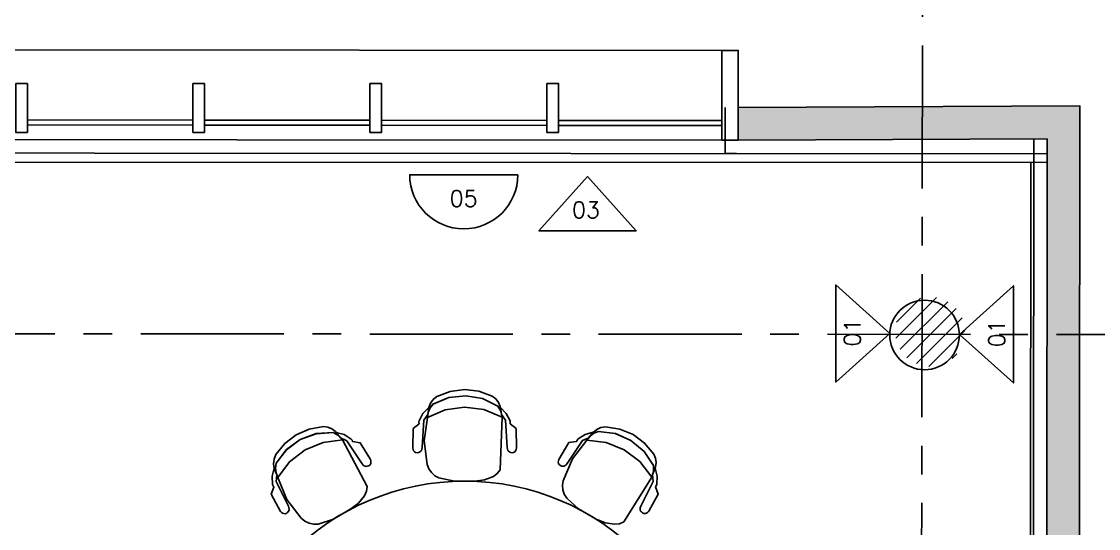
# Model space of a CAD drawing. Extents: x -4 to 325, y -1 to 181.
# Drawn here: x 41.41 to 48, y 34.43 to 37.54 of the extents above; entities that cross this region are included whole.
import ezdxf
from ezdxf.enums import TextEntityAlignment as Align

# ---------------------------------------------------------------- set-up
doc = ezdxf.new("R2010")
doc.units = 0
doc.header["$LTSCALE"] = 0.7
doc.header["$MEASUREMENT"] = 0
doc.linetypes.add('REC4_A1-00_PLANTA GENERAL$1$X-BB$0$CENTER', pattern=[2, 1.25, -0.25, 0.25, -0.25])
doc.linetypes.add('X-BB$0$HIDDEN2', pattern=[0.1875, 0.125, -0.0625])
doc.layers.get('0').update_dxf_attribs({"linetype": 'CONTINUOUS'})
for name, color, linetype in [('REC4_A1-00_PLANTA GENERAL$0$BB$0$A-WALL-PATT', 251, 'CONTINUOUS'), ('REC4_A1-00_PLANTA GENERAL$1$ACABADO INTERIOR', 4, 'CONTINUOUS'), ('REC4_A1-00_PLANTA GENERAL$1$BB$0$A-COLS', 251, 'CONTINUOUS'), ('REC4_A1-00_PLANTA GENERAL$1$BB$0$A-GLAZ', 251, 'CONTINUOUS'), ('REC4_A1-00_PLANTA GENERAL$1$BB$0$A-GRID', 251, 'REC4_A1-00_PLANTA GENERAL$1$X-BB$0$CENTER'), ('REC4_A1-00_PLANTA GENERAL$1$BB$0$A-WALL-FULL', 251, 'CONTINUOUS'), ('REC4_A1-00_PLANTA GENERAL$1$BB$0$A-WALL-PRHT', 251, 'CONTINUOUS'), ('REC4_A1-00_PLANTA GENERAL$1$FN$0$I-FURN-FREE', 1, 'CONTINUOUS'), ('REC4_A1-00_PLANTA GENERAL$1$LAMBRINES', 3, 'CONTINUOUS')]:
    doc.layers.add(name, color=color, linetype=linetype)
doc.styles.add('REC4_A1-00_PLANTA GENERAL$0$X-FN$0$ARIAL', font='arial.ttf')
doc.styles.add('ROMANS', font='romans.shx', dxfattribs={"width": 0.75})

# ---------------------------------------------------------------- blocks, each defined once
blk = doc.blocks.new('REC4_A1-00_PLANTA GENERAL', base_point=(3911.2412, -3265.1096))
at = {"layer": 'REC4_A1-00_PLANTA GENERAL$0$BB$0$A-WALL-PATT'}
blk.add_hatch(color=256, dxfattribs=at).paths.add_polyline_path([(47.8862, 37.0202), (45.7974, 37.0098), (45.7974, 36.8093), (47.686, 36.8192), (47.6554, 4.2934), (45.865, 4.2934), (45.865, 4.0934), (47.8557, 4.0934)])
at = {"layer": 'REC4_A1-00_PLANTA GENERAL$1$BB$0$A-GRID'}
h = blk.add_hatch(dxfattribs=at)
h.set_pattern_fill('ANSI31', color=8, scale=0.53)
h.set_pattern_definition([(45, (0.03352, 0.020166), (-0.046845824, 0.046845824), [])])
h.paths.add_polyline_path([(1.5678, 35.8547), (1.2166, 35.8547), (1.2166, 35.4908), (1.5678, 35.4908)])
h.paths.add_polyline_path([(8.0551, 35.8047), (7.7553, 35.8047), (7.7553, 35.5143), (8.0551, 35.5143)])
h.paths.add_polyline_path([(14.5753, 35.809), (14.2754, 35.809), (14.2754, 35.5187), (14.5753, 35.5187)])
h.paths.add_polyline_path([(21.0466, 35.804), (20.7468, 35.804), (20.7468, 35.5137), (21.0466, 35.5137)])
edge = h.paths.add_edge_path()
edge.add_arc((27.4259, 35.604), 0.1568, 0, 360)
h.paths.add_polyline_path([(34.1147, 35.7939), (33.8148, 35.7939), (33.8148, 35.5036), (34.1147, 35.5036)])
h.paths.add_polyline_path([(40.5576, 35.789), (40.2578, 35.789), (40.2578, 35.4986), (40.5576, 35.4986)])
edge = h.paths.add_edge_path()
edge.add_arc((46.9701, 35.6385), 0.2128, 0, 360)
edge = h.paths.add_edge_path()
edge.add_arc((33.9335, 29.5702), 0.1716, 0, 360)
h.paths.add_polyline_path([(1.5768, 29.8317), (1.2256, 29.8317), (1.2256, 29.4678), (1.5768, 29.4678)])
h.paths.add_polyline_path([(8.0508, 29.7868), (7.75, 29.7868), (7.75, 29.4871), (8.0508, 29.4871)])
h.paths.add_polyline_path([(14.3851, 29.7988), (14.2624, 29.7988), (14.2624, 29.4991), (14.3821, 29.4991)])
h.paths.add_polyline_path([(14.5632, 29.7988), (14.3851, 29.7988), (14.3821, 29.4991), (14.5632, 29.4991)])
h.paths.add_polyline_path([(21.1221, 29.5527), (20.7989, 29.5517), (20.7989, 29.3933), (21.1221, 29.3933)])
h.paths.add_polyline_path([(21.1221, 29.8224), (21.0453, 29.8224), (20.7989, 29.8217), (20.7989, 29.5517), (21.1221, 29.5527)])
h.paths.add_polyline_path([(27.542, 29.7729), (27.2913, 29.7729), (27.2913, 29.5231), (27.542, 29.5231)])
h.paths.add_polyline_path([(40.5264, 29.7716), (40.2757, 29.7716), (40.2757, 29.5218), (40.5264, 29.5218)])
h.paths.add_polyline_path([(47.0764, 29.8019), (46.7664, 29.8019), (46.7664, 29.4919), (47.0764, 29.4919)])
h.paths.add_polyline_path([(1.565, 23.8478), (1.2138, 23.8478), (1.2138, 23.4839), (1.565, 23.4839)])
h.paths.add_polyline_path([(7.9956, 23.8084), (7.6948, 23.8084), (7.6948, 23.5086), (7.9956, 23.5086)])
h.paths.add_polyline_path([(14.5958, 23.8058), (14.2249, 23.8067), (14.2249, 23.507), (14.5929, 23.5061)])
h.paths.add_polyline_path([(14.5258, 23.8058), (14.5958, 23.8058), (14.5929, 23.5061), (14.5258, 23.5061)], flags=16)
h.paths.add_polyline_path([(27.5327, 23.7392), (27.282, 23.7392), (27.282, 23.4894), (27.5327, 23.4894)])
edge = h.paths.add_edge_path()
edge.add_arc((33.9155, 23.6003), 0.1566, 0, 360)
h.paths.add_polyline_path([(40.5198, 23.6763), (40.2691, 23.6763), (40.2691, 23.4631), (40.5198, 23.4631)])
h.paths.add_polyline_path([(40.5198, 23.7129), (40.269, 23.7129), (40.269, 23.6763), (40.5198, 23.6763)])
h.paths.add_polyline_path([(47.0605, 23.6763), (46.8098, 23.6763), (46.8098, 23.4498), (47.0605, 23.4498)])
h.paths.add_polyline_path([(47.0605, 23.6997), (46.8098, 23.6997), (46.8098, 23.6763), (47.0605, 23.6763)])
h.paths.add_polyline_path([(1.5458, 17.8473), (1.1946, 17.8473), (1.1946, 17.4834), (1.5458, 17.4834)])
h.paths.add_polyline_path([(8.0633, 17.8071), (7.7625, 17.8071), (7.7625, 17.5074), (8.0633, 17.5074)])
h.paths.add_polyline_path([(14.4343, 17.7919), (14.3217, 17.7919), (14.3217, 17.4921), (14.4285, 17.4921)])
h.paths.add_polyline_path([(14.6226, 17.7919), (14.4343, 17.7919), (14.4285, 17.4921), (14.6226, 17.4921)])
h.paths.add_polyline_path([(27.5235, 17.756), (27.2727, 17.756), (27.2727, 17.5062), (27.5235, 17.5062)])
edge = h.paths.add_edge_path()
edge.add_arc((33.905, 17.5767), 0.1574, 0, 360)
h.paths.add_polyline_path([(40.5132, 17.7384), (40.3113, 17.7384), (40.3113, 17.5259), (40.5132, 17.5259)])
h.paths.add_polyline_path([(40.3113, 17.7384), (40.2625, 17.7384), (40.2625, 17.4886), (40.5132, 17.4886), (40.5132, 17.5259), (40.3113, 17.5259)])
h.paths.add_polyline_path([(47.0683, 17.7542), (46.7674, 17.7542), (46.7674, 17.5259), (47.0683, 17.5259)])
h.paths.add_polyline_path([(47.0683, 17.5259), (46.7674, 17.5259), (46.7674, 17.4544), (47.0683, 17.4544)])
h.paths.add_polyline_path([(1.5739, 11.86), (1.2227, 11.86), (1.2227, 11.4962), (1.5739, 11.4962)])
h.paths.add_polyline_path([(8.0659, 11.8138), (7.765, 11.8138), (7.765, 11.514), (8.0659, 11.514)])
h.paths.add_polyline_path([(14.5258, 11.7988), (14.2249, 11.7988), (14.2249, 11.499), (14.5258, 11.499)])
h.paths.add_polyline_path([(21.0742, 11.6829), (20.7512, 11.6844), (20.7512, 11.4144), (21.0742, 11.4144)])
h.paths.add_polyline_path([(21.0742, 11.7656), (20.7512, 11.7656), (20.7512, 11.6844), (21.0742, 11.6829)])
h.paths.add_polyline_path([(27.5142, 11.7439), (27.2635, 11.7439), (27.2635, 11.4941), (27.5142, 11.4941)])
edge = h.paths.add_edge_path()
edge.add_arc((33.8803, 11.59), 0.1553, 0, 360)
h.paths.add_polyline_path([(40.5065, 11.7154), (40.2558, 11.7154), (40.2558, 11.464), (40.5065, 11.464)])
h.paths.add_polyline_path([(47.0258, 11.6987), (46.775, 11.6987), (46.775, 11.4489), (47.0258, 11.4489)])
h.paths.add_polyline_path([(1.5513, 5.8383), (1.2001, 5.8383), (1.2001, 5.4744), (1.5513, 5.4744)])
h.paths.add_polyline_path([(8.0395, 5.7813), (7.7676, 5.7813), (7.7676, 5.4815), (8.0395, 5.4815)])
h.paths.add_polyline_path([(8.0685, 5.7813), (8.0395, 5.7813), (8.0395, 5.4815), (8.0685, 5.4815)])
h.paths.add_polyline_path([(14.5132, 5.7555), (14.2123, 5.7555), (14.2123, 5.4558), (14.5132, 5.4558)])
h.paths.add_polyline_path([(21.0084, 5.7048), (20.7577, 5.7048), (20.7577, 5.455), (21.0084, 5.455)])
h.paths.add_polyline_path([(27.5299, 5.7035), (27.229, 5.7035), (27.229, 5.4037), (27.5299, 5.4037)])
h.paths.add_polyline_path([(34.0162, 5.6528), (33.7655, 5.6528), (33.7655, 5.403), (34.0162, 5.403)])
h.paths.add_polyline_path([(40.4672, 5.6155), (40.2072, 5.6155), (40.2072, 5.3555), (40.4672, 5.3555)])
edge = h.paths.add_edge_path()
edge.add_arc((46.8827, 5.476), 0.1877, 0, 360)
at = {"layer": 'REC4_A1-00_PLANTA GENERAL$1$ACABADO INTERIOR'}
for points in [[(47.6048, 36.8188), (47.5742, 4.2935)], [(9.8095, 36.753), (47.6859, 36.7267)]]:
    blk.add_lwpolyline(points, dxfattribs=at)
at = {"layer": 'REC4_A1-00_PLANTA GENERAL$1$BB$0$A-COLS'}
for points in [[(45.7974, 36.8093), (45.7974, 37.3593), (45.6974, 37.3593), (45.6974, 36.8093)], [(41.3781, 37.1566), (41.4497, 37.1566), (41.4497, 36.8575), (41.3781, 36.8575)], [(42.4617, 37.1566), (42.5333, 37.1566), (42.5333, 36.8575), (42.4617, 36.8575)], [(43.5442, 37.1565), (43.6158, 37.1565), (43.6158, 36.8575), (43.5442, 36.8575)], [(44.6255, 37.1575), (44.6971, 37.1575), (44.6971, 36.8575), (44.6255, 36.8575)]]:
    blk.add_lwpolyline(points, close=True, dxfattribs=at)
blk.add_circle((46.9365, 35.6183), 0.2128, dxfattribs=at)
at = {"layer": 'REC4_A1-00_PLANTA GENERAL$1$BB$0$A-GLAZ'}
for points in [[(41.4497, 36.9337), (42.4617, 36.9327)], [(41.4497, 36.9037), (42.4617, 36.9027)], [(42.5333, 36.9327), (43.5443, 36.9317)], [(42.5333, 36.9027), (43.5442, 36.9017)], [(43.6158, 36.9016), (44.6255, 36.9006)], [(43.6159, 36.9316), (44.6255, 36.9306)], [(44.6971, 36.9306), (45.6974, 36.9296)], [(44.6971, 36.9006), (45.6974, 36.8996)], [(10.0989, 36.834), (45.6974, 36.8093)]]:
    blk.add_lwpolyline(points, dxfattribs=at)
at = {"layer": 'REC4_A1-00_PLANTA GENERAL$1$BB$0$A-GRID'}
for points in [[(46.8555, -1.2847), (46.9339, 43.0092)], [(-2.6568, 35.6526), (52.8043, 35.6183)]]:
    blk.add_lwpolyline(points, dxfattribs=at)
at = {"layer": 'REC4_A1-00_PLANTA GENERAL$1$BB$0$A-WALL-FULL'}
for p, q in [((45.7974, 37.0098), (45.7974, 36.8093)), ((45.7974, 36.8093), (47.686, 36.8192)), ((47.686, 36.8192), (47.6554, 4.2934))]:
    blk.add_line(p, q, dxfattribs=at)
for points in [[(45.7973, 37.0098), (47.8862, 37.0202), (47.8557, 4.0934)], [(45.6964, 37.0093), (45.6974, 37.0093)], [(45.7162, 37.0098), (45.7162, 36.7277), (45.7859, 36.7281)]]:
    blk.add_lwpolyline(points, dxfattribs=at)
at = {"layer": 'REC4_A1-00_PLANTA GENERAL$1$BB$0$A-WALL-PRHT'}
blk.add_line((10.0989, 37.384), (45.6974, 37.3593), dxfattribs=at)
at = {"layer": 'REC4_A1-00_PLANTA GENERAL$1$FN$0$I-FURN-FREE'}
for points in [[(43.8958, 35.1136), (44.0056, 35.1602), (44.1238, 35.1765), (44.2422, 35.1613), (44.3524, 35.1156), (44.3449, 35.1512), (44.3268, 35.1827), (44.2331, 35.2287), (44.1302, 35.2466), (44.0264, 35.235), (43.9301, 35.1946), (43.9118, 35.1709), (43.9001, 35.1433), (43.8958, 35.1136)], [(44.3524, 35.1156), (44.2422, 35.1613), (44.1238, 35.1765), (44.0056, 35.1602), (43.8958, 35.1136), (43.8772, 34.9699), (43.895, 34.8261), (43.9052, 34.7997), (43.9211, 34.7763), (43.9421, 34.7572), (43.9668, 34.7435), (44.0625, 34.7238), (44.1871, 34.7238), (44.2452, 34.7309), (44.2999, 34.752), (44.3236, 34.7698), (44.3408, 34.7939), (44.3524, 35.1156)], [(42.9816, 34.7459), (43.0534, 34.8412), (43.1476, 34.9144), (43.2577, 34.9604), (43.376, 34.9759), (43.3517, 35.003), (43.3203, 35.0212), (43.2161, 35.0142), (43.1181, 34.9783), (43.034, 34.9163), (42.9708, 34.8332), (42.9668, 34.8035), (42.9705, 34.7737), (42.9816, 34.7459)], [(43.376, 34.9759), (43.2577, 34.9604), (43.1476, 34.9144), (43.0534, 34.8412), (42.9816, 34.7459), (43.0373, 34.6121), (43.1247, 34.4965), (43.1466, 34.4787), (43.1722, 34.4664), (43.1998, 34.4604), (43.2281, 34.4609), (43.3209, 34.4917), (43.4287, 34.5539), (43.4755, 34.5892), (43.5124, 34.6348), (43.524, 34.662), (43.5268, 34.6915), (43.376, 34.9759)], [(45.2678, 34.7483), (45.1952, 34.843), (45.1003, 34.9154), (44.9898, 34.9604), (44.8714, 34.9749), (44.7834, 34.8598), (44.727, 34.7263), (44.7225, 34.6984), (44.7247, 34.6701), (44.7332, 34.6431), (44.7478, 34.6189), (44.8209, 34.5539), (44.9287, 34.4917), (44.9827, 34.4688), (45.0406, 34.4597), (45.07, 34.4632), (45.0969, 34.4756), (45.2678, 34.7483)], [(44.8714, 34.9749), (44.9898, 34.9604), (45.1003, 34.9154), (45.1952, 34.843), (45.2678, 34.7483), (45.2791, 34.7829), (45.2792, 34.8192), (45.221, 34.906), (45.1409, 34.9729), (45.0452, 35.0147), (44.9416, 35.0279), (44.9139, 35.0165), (44.8899, 34.9985), (44.8714, 34.9749)]]:
    blk.add_lwpolyline(points, dxfattribs=at)
for points in [[(43.9007, 35.1451), (43.9046, 35.1734), (43.9154, 35.2), (43.9323, 35.2231), (43.9544, 35.2413), (44.0363, 35.2727), (44.1233, 35.2839), (44.2104, 35.2741), (44.2928, 35.2439), (44.3143, 35.2274), (44.3307, 35.2059), (44.341, 35.1808), (44.3443, 35.1539), (44.327, 35.1827), (44.2333, 35.2287), (44.1305, 35.2467), (44.0268, 35.2351), (43.9304, 35.1949), (43.9123, 35.1719), (43.9007, 35.1451)], [(43.8455, 35.0749), (43.8086, 35.0457), (43.8064, 34.9256), (43.8081, 34.9174), (43.8118, 34.9099), (43.8172, 34.9036), (43.824, 34.8988), (43.8337, 34.8978), (43.8432, 34.8996), (43.8497, 34.9022), (43.8552, 34.9065), (43.8593, 34.9121), (43.8617, 34.9186), (43.8634, 34.9289), (43.8737, 35.0976), (43.8983, 35.1316), (43.9046, 35.1735), (43.8688, 35.138), (43.8457, 35.0933), (43.8446, 35.0842), (43.8455, 35.075), (43.8455, 35.0749)], [(44.4017, 35.0749), (44.4386, 35.0457), (44.4408, 34.9256), (44.4391, 34.9174), (44.4354, 34.9099), (44.43, 34.9036), (44.4232, 34.8988), (44.4135, 34.8978), (44.404, 34.8996), (44.3975, 34.9022), (44.392, 34.9065), (44.3879, 34.9121), (44.3855, 34.9186), (44.3838, 34.9289), (44.3735, 35.0976), (44.3489, 35.1316), (44.3426, 35.1735), (44.3784, 35.138), (44.4015, 35.0933), (44.4026, 35.0842), (44.4017, 35.075), (44.4017, 35.0749)], [(42.9701, 34.7756), (42.9593, 34.8021), (42.9553, 34.8305), (42.9585, 34.8589), (42.9685, 34.8858), (43.0236, 34.9539), (43.0934, 35.0071), (43.1738, 35.0422), (43.2602, 35.0572), (43.2871, 35.0537), (43.3121, 35.0433), (43.3335, 35.0267), (43.3498, 35.0051), (43.3204, 35.0214), (43.2163, 35.0144), (43.1183, 34.9785), (43.0342, 34.9166), (42.9709, 34.8337), (42.9667, 34.8047), (42.9701, 34.7756)], [(44.8914, 34.9997), (44.9089, 35.0223), (44.9315, 35.0399), (44.9577, 35.0515), (44.986, 35.0562), (45.0726, 35.0425), (45.1535, 35.0087), (45.2241, 34.9566), (45.2803, 34.8893), (45.2907, 34.8643), (45.2942, 34.8374), (45.2906, 34.8105), (45.28, 34.7856), (45.2794, 34.8192), (45.2213, 34.9059), (45.1412, 34.9728), (45.0456, 35.0147), (44.942, 35.028), (44.9149, 35.0172), (44.8914, 34.9997)], [(43.439, 34.9654), (43.4856, 34.9585), (43.5476, 34.8556), (43.5502, 34.8476), (43.5507, 34.8393), (43.5492, 34.8312), (43.5457, 34.8236), (43.5378, 34.8179), (43.5286, 34.8147), (43.5218, 34.8137), (43.5149, 34.8147), (43.5085, 34.8174), (43.5031, 34.8218), (43.4965, 34.8299), (43.4033, 34.9709), (43.365, 34.9881), (43.3386, 35.0212), (43.3873, 35.0083), (43.4297, 34.9812), (43.4352, 34.9738), (43.439, 34.9654), (43.439, 34.9654)], [(44.8085, 34.9666), (44.7619, 34.9597), (44.6999, 34.8568), (44.6974, 34.8489), (44.6968, 34.8406), (44.6983, 34.8324), (44.7019, 34.8248), (44.7097, 34.8191), (44.7189, 34.8159), (44.7258, 34.8149), (44.7326, 34.8159), (44.739, 34.8186), (44.7444, 34.8231), (44.751, 34.8312), (44.8443, 34.9721), (44.8826, 34.9893), (44.909, 35.0224), (44.8603, 35.0096), (44.8178, 34.9824), (44.8123, 34.975), (44.8085, 34.9666), (44.8085, 34.9666)], [(42.9573, 34.6873), (42.94, 34.6435), (42.9982, 34.5384), (43.0037, 34.5322), (43.0106, 34.5275), (43.0185, 34.5248), (43.0268, 34.524), (43.0357, 34.5279), (43.043, 34.5343), (43.0473, 34.5398), (43.0499, 34.5462), (43.0507, 34.5531), (43.0496, 34.56), (43.0459, 34.5698), (42.9704, 34.721), (42.9747, 34.7628), (42.9592, 34.8022), (42.946, 34.7536), (42.9483, 34.7033), (42.952, 34.6948), (42.9573, 34.6873), (42.9573, 34.6873)], [(45.2902, 34.6885), (45.3075, 34.6447), (45.2494, 34.5396), (45.2438, 34.5334), (45.2369, 34.5287), (45.229, 34.526), (45.2207, 34.5252), (45.2118, 34.5292), (45.2045, 34.5355), (45.2002, 34.541), (45.1976, 34.5474), (45.1968, 34.5543), (45.1979, 34.5612), (45.2016, 34.571), (45.2771, 34.7222), (45.2728, 34.764), (45.2883, 34.8034), (45.3015, 34.7548), (45.2993, 34.7045), (45.2956, 34.696), (45.2902, 34.6885), (45.2902, 34.6885)]]:
    blk.add_lwpolyline(points, close=True, dxfattribs=at)
blk.add_circle((44.1248, 33.2238), 1.5, dxfattribs=at)
at = {"layer": 'REC4_A1-00_PLANTA GENERAL$1$LAMBRINES'}
for points in [[(47.686, 36.6742), (9.8098, 36.6863)], [(47.5795, 29.865), (47.586, 36.6743)]]:
    blk.add_lwpolyline(points, dxfattribs=at)
at = {"layer": 'REC4_A1-00_PLANTA GENERAL$1$FN$0$I-FURN-FREE', "style": 'REC4_A1-00_PLANTA GENERAL$0$X-FN$0$ARIAL', "text_generation_flag": 4}
for tag, p, height in [('ITEXT', (44.0612, 35.3807), 0.0358), ('CAPQT', (44.1235, 34.7232), 0.00704), ('CAPMC', (44.1235, 34.7232), 0.00704), ('CAPMG', (44.1235, 34.7232), 0.00704), ('STYLE', (44.1235, 34.7232), 0.0572), ('STYLE', (44.1235, 34.7232), 0.0572), ('CAPPN', (44.1235, 34.7232), 0.0715), ('L3', (44.1235, 34.7232), 0.0715), ('L1', (44.1235, 34.7232), 0.0715), ('L2', (44.1235, 34.7232), 0.0715)]:
    blk.add_attdef(tag, p, '', height=height, dxfattribs=at)
for tag, p, height, rotation in [('ITEXT', (42.9913, 35.0599), 0.0358, 30), ('ITEXT', (45.1482, 35.1235), 0.0358, 330), ('STYLE', (43.374, 34.5216), 0.0572, 30), ('STYLE', (43.374, 34.5216), 0.0572, 30), ('CAPPN', (43.374, 34.5216), 0.0715, 30), ('CAPMG', (43.374, 34.5216), 0.00704, 30), ('CAPMC', (43.374, 34.5216), 0.00704, 30), ('CAPQT', (43.374, 34.5216), 0.00704, 30), ('L1', (43.374, 34.5216), 0.0715, 30), ('L2', (43.374, 34.5216), 0.0715, 30), ('L3', (43.374, 34.5216), 0.0715, 30), ('L1', (44.8734, 34.523), 0.0715, 330), ('L3', (44.8734, 34.523), 0.0715, 330), ('L2', (44.8734, 34.523), 0.0715, 330), ('STYLE', (44.8734, 34.523), 0.0572, 330), ('STYLE', (44.8734, 34.523), 0.0572, 330), ('CAPMC', (44.8734, 34.523), 0.00704, 330), ('CAPMG', (44.8734, 34.523), 0.00704, 330), ('CAPQT', (44.8734, 34.523), 0.00704, 330), ('CAPPN', (44.8734, 34.523), 0.0715, 330), ('ITEXT', (42.2251, 34.2472), 0.0358, 60), ('ITEXT', (45.9609, 34.3573), 0.0358, 300), ('CAPPN', (42.8256, 33.9723), 0.0715, 60), ('STYLE', (42.8256, 33.9723), 0.0572, 60), ('STYLE', (42.8256, 33.9723), 0.0572, 60), ('L1', (42.8256, 33.9723), 0.0715, 60), ('L2', (42.8256, 33.9723), 0.0715, 60), ('L3', (42.8256, 33.9723), 0.0715, 60), ('CAPMG', (42.8256, 33.9723), 0.00704, 60), ('CAPMC', (42.8256, 33.9723), 0.00704, 60), ('CAPQT', (42.8256, 33.9723), 0.00704, 60), ('L1', (45.4227, 33.9746), 0.0715, 300), ('L3', (45.4227, 33.9746), 0.0715, 300), ('L2', (45.4227, 33.9746), 0.0715, 300), ('CAPPN', (45.4227, 33.9746), 0.0715, 300), ('STYLE', (45.4227, 33.9746), 0.0572, 300), ('STYLE', (45.4227, 33.9746), 0.0572, 300), ('CAPMC', (45.4227, 33.9746), 0.00704, 300), ('CAPMG', (45.4227, 33.9746), 0.00704, 300), ('CAPQT', (45.4227, 33.9746), 0.00704, 300), ('CAPPN', (42.6254, 33.2225), 0.0715, 90), ('STYLE', (42.6254, 33.2225), 0.0572, 90), ('STYLE', (42.6254, 33.2225), 0.0572, 90), ('L3', (42.6254, 33.2225), 0.0715, 90), ('L1', (42.6254, 33.2225), 0.0715, 90), ('L2', (42.6254, 33.2225), 0.0715, 90), ('ITEXT', (41.9679, 33.1602), 0.0358, 90), ('ITEXT', (46.2817, 33.2874), 0.0358, 270), ('CAPQT', (42.6254, 33.2225), 0.00704, 90), ('CAPMG', (42.6254, 33.2225), 0.00704, 90), ('CAPMC', (42.6254, 33.2225), 0.00704, 90), ('CAPPN', (45.6242, 33.2251), 0.0715, 270), ('L3', (45.6242, 33.2251), 0.0715, 270), ('L2', (45.6242, 33.2251), 0.0715, 270), ('L1', (45.6242, 33.2251), 0.0715, 270), ('STYLE', (45.6242, 33.2251), 0.0572, 270), ('STYLE', (45.6242, 33.2251), 0.0572, 270), ('CAPMC', (45.6242, 33.2251), 0.00704, 270), ('CAPMG', (45.6242, 33.2251), 0.00704, 270), ('CAPQT', (45.6242, 33.2251), 0.00704, 270), ('CAPPN', (42.8269, 32.4729), 0.0715, 120), ('STYLE', (42.8269, 32.4729), 0.0572, 120), ('STYLE', (42.8269, 32.4729), 0.0572, 120), ('L1', (42.8269, 32.4729), 0.0715, 120), ('L2', (42.8269, 32.4729), 0.0715, 120), ('L3', (42.8269, 32.4729), 0.0715, 120), ('CAPMG', (42.8269, 32.4729), 0.00704, 120), ('CAPMC', (42.8269, 32.4729), 0.00704, 120), ('CAPQT', (42.8269, 32.4729), 0.00704, 120), ('CAPPN', (45.424, 32.4752), 0.0715, 240), ('STYLE', (45.424, 32.4752), 0.0572, 240), ('STYLE', (45.424, 32.4752), 0.0572, 240), ('L2', (45.424, 32.4752), 0.0715, 240), ('L3', (45.424, 32.4752), 0.0715, 240), ('L1', (45.424, 32.4752), 0.0715, 240), ('CAPMG', (45.424, 32.4752), 0.00704, 240), ('CAPQT', (45.424, 32.4752), 0.00704, 240), ('CAPMC', (45.424, 32.4752), 0.00704, 240), ('ITEXT', (42.2887, 32.0903), 0.0358, 120), ('ITEXT', (46.0245, 32.2004), 0.0358, 240), ('CAPPN', (43.3762, 31.9246), 0.0715, 150), ('STYLE', (43.3762, 31.9246), 0.0572, 150), ('STYLE', (43.3762, 31.9246), 0.0572, 150), ('L1', (43.3762, 31.9246), 0.0715, 150), ('L2', (43.3762, 31.9246), 0.0715, 150), ('L3', (43.3762, 31.9246), 0.0715, 150), ('CAPMG', (43.3762, 31.9246), 0.00704, 150), ('CAPMC', (43.3762, 31.9246), 0.00704, 150), ('CAPQT', (43.3762, 31.9246), 0.00704, 150), ('CAPPN', (44.8757, 31.9259), 0.0715, 210), ('STYLE', (44.8757, 31.9259), 0.0572, 210), ('STYLE', (44.8757, 31.9259), 0.0572, 210), ('L2', (44.8757, 31.9259), 0.0715, 210), ('L3', (44.8757, 31.9259), 0.0715, 210), ('L1', (44.8757, 31.9259), 0.0715, 210), ('CAPMG', (44.8757, 31.9259), 0.00704, 210), ('CAPMC', (44.8757, 31.9259), 0.00704, 210), ('CAPQT', (44.8757, 31.9259), 0.00704, 210), ('CAPPN', (44.1261, 31.7244), 0.0715, 180), ('STYLE', (44.1261, 31.7244), 0.0572, 180), ('STYLE', (44.1261, 31.7244), 0.0572, 180), ('L3', (44.1261, 31.7244), 0.0715, 180), ('L1', (44.1261, 31.7244), 0.0715, 180), ('L2', (44.1261, 31.7244), 0.0715, 180), ('CAPMG', (44.1261, 31.7244), 0.00704, 180), ('CAPMC', (44.1261, 31.7244), 0.00704, 180), ('CAPQT', (44.1261, 31.7244), 0.00704, 180), ('ITEXT', (43.1014, 31.3241), 0.0358, 150), ('ITEXT', (45.2583, 31.3876), 0.0358, 210), ('ITEXT', (44.1884, 31.0669), 0.0358, 180)]:
    blk.add_attdef(tag, p, '', height=height, rotation=rotation, dxfattribs=at)
for tag, p, height, width in [('ITEXT', (44.1112, 34.7804), 0.0286, 0.75), ('PSUT1', (44.1235, 34.7232), 0.0572, 0.65), ('PSUT2', (44.1235, 34.7232), 0.0572, 0.65), ('PSUT3', (44.1235, 34.7232), 0.0572, 0.65)]:
    blk.add_attdef(tag, p, '', height=height, dxfattribs=dict(at, width=width))
for tag, p, height, rotation, width in [('ITEXT', (43.3348, 34.565), 0.0286, 30, 0.75), ('PSUT1', (43.374, 34.5216), 0.0572, 30, 0.65), ('PSUT2', (43.374, 34.5216), 0.0572, 30, 0.65), ('PSUT3', (43.374, 34.5216), 0.0572, 30, 0.65), ('PSUT1', (44.8734, 34.523), 0.0572, 330, 0.65), ('PSUT2', (44.8734, 34.523), 0.0572, 330, 0.65), ('PSUT3', (44.8734, 34.523), 0.0572, 330, 0.65), ('ITEXT', (44.8914, 34.5786), 0.0286, 330, 0.75), ('ITEXT', (42.77, 33.9903), 0.0286, 60, 0.75), ('PSUT1', (42.8256, 33.9723), 0.0572, 60, 0.65), ('PSUT2', (42.8256, 33.9723), 0.0572, 60, 0.65), ('PSUT3', (42.8256, 33.9723), 0.0572, 60, 0.65), ('ITEXT', (45.4661, 34.0138), 0.0286, 300, 0.75), ('PSUT1', (45.4227, 33.9746), 0.0572, 300, 0.65), ('PSUT2', (45.4227, 33.9746), 0.0572, 300, 0.65), ('PSUT3', (45.4227, 33.9746), 0.0572, 300, 0.65), ('PSUT3', (42.6254, 33.2225), 0.0572, 90, 0.65), ('PSUT1', (42.6254, 33.2225), 0.0572, 90, 0.65), ('PSUT2', (42.6254, 33.2225), 0.0572, 90, 0.65), ('ITEXT', (42.5682, 33.2102), 0.0286, 90, 0.75), ('PSUT1', (45.6242, 33.2251), 0.0572, 270, 0.65), ('PSUT2', (45.6242, 33.2251), 0.0572, 270, 0.65), ('PSUT3', (45.6242, 33.2251), 0.0572, 270, 0.65), ('ITEXT', (45.6814, 33.2373), 0.0286, 270, 0.75), ('PSUT2', (42.8269, 32.4729), 0.0572, 120, 0.65), ('PSUT1', (42.8269, 32.4729), 0.0572, 120, 0.65), ('PSUT3', (42.8269, 32.4729), 0.0572, 120, 0.65), ('ITEXT', (42.7835, 32.4337), 0.0286, 120, 0.75), ('PSUT2', (45.424, 32.4752), 0.0572, 240, 0.65), ('PSUT3', (45.424, 32.4752), 0.0572, 240, 0.65), ('PSUT1', (45.424, 32.4752), 0.0572, 240, 0.65), ('ITEXT', (45.4797, 32.4572), 0.0286, 240, 0.75), ('PSUT1', (43.3762, 31.9246), 0.0572, 150, 0.65), ('PSUT2', (43.3762, 31.9246), 0.0572, 150, 0.65), ('PSUT3', (43.3762, 31.9246), 0.0572, 150, 0.65), ('PSUT2', (44.8757, 31.9259), 0.0572, 210, 0.65), ('PSUT3', (44.8757, 31.9259), 0.0572, 210, 0.65), ('PSUT1', (44.8757, 31.9259), 0.0572, 210, 0.65), ('ITEXT', (43.3583, 31.8689), 0.0286, 150, 0.75), ('ITEXT', (44.9149, 31.8825), 0.0286, 210, 0.75), ('PSUT3', (44.1261, 31.7244), 0.0572, 180, 0.65), ('PSUT1', (44.1261, 31.7244), 0.0572, 180, 0.65), ('PSUT2', (44.1261, 31.7244), 0.0572, 180, 0.65), ('ITEXT', (44.1384, 31.6672), 0.0286, 180, 0.75)]:
    blk.add_attdef(tag, p, '', height=height, rotation=rotation, dxfattribs=dict(at, width=width))

msp = doc.modelspace()

# ---------------------------------------------------------------- block references
at = {"linetype": 'X-BB$0$HIDDEN2'}
msp.add_blockref('REC4_A1-00_PLANTA GENERAL', (3911.2412, -3265.1096), dxfattribs=at)

# ---------------------------------------------------------------- next in the draw order: linework, layer by layer
msp.add_lwpolyline([(44.4493, 36.5983), (43.7877, 36.5983, 1)], format="xyb", close=True)
for points in [[(44.8754, 36.587), (44.5778, 36.2562), (45.1729, 36.2562), (44.8754, 36.587)], [(46.7239, 35.627), (46.3931, 35.3295), (46.3931, 35.9245), (46.7239, 35.627)], [(47.1493, 35.6218), (47.4801, 35.3243), (47.4801, 35.9194), (47.1493, 35.6218)]]:
    msp.add_lwpolyline(points)

# ---------------------------------------------------------------- next in the draw order: texts
at = {"color": 7, "ltscale": 0.01, "style": 'ROMANS'}
for s, p in [('05', (44.0321, 36.4532)), ('03', (44.7802, 36.3837))]:
    msp.add_text(s, height=0.1, dxfattribs=at).set_placement(p, align=Align.MIDDLE_LEFT)
for p in [(46.495, 35.5473), (47.3782, 35.5421)]:
    msp.add_text('01', height=0.1, rotation=90, dxfattribs=at).set_placement(p, align=Align.MIDDLE_LEFT)

doc.saveas('drawing.dxf')
